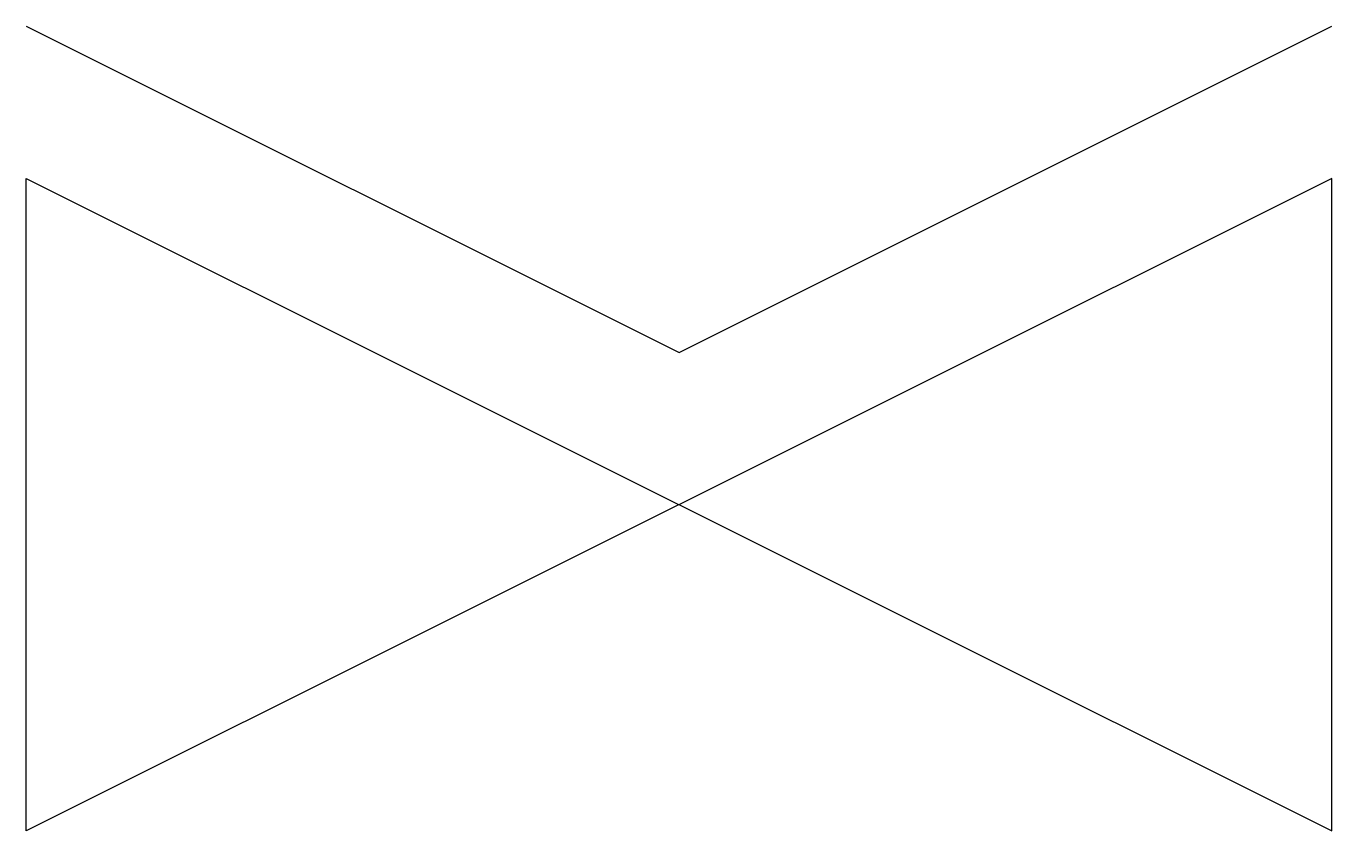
# Model space of a CAD drawing. Header units: millimetres. Extents: x -150 to 150, y -75 to 110.
import ezdxf

# ---------------------------------------------------------------- set-up
doc = ezdxf.new("R2010")
doc.units = ezdxf.units.MM

msp = doc.modelspace()

# ---------------------------------------------------------------- linework, layer by layer
at = {"color": 0, "linetype": 'ByBlock', "lineweight": -2}
msp.add_lwpolyline([(-149.999985, 109.999992), (0, 35), (149.999985, 109.999992)], dxfattribs=at)
msp.add_lwpolyline([(-149.999985, -74.999992), (-149.999985, 74.999992), (149.999985, -74.999992), (149.999985, 74.999992)], close=True, dxfattribs=at)

doc.saveas('drawing.dxf')
